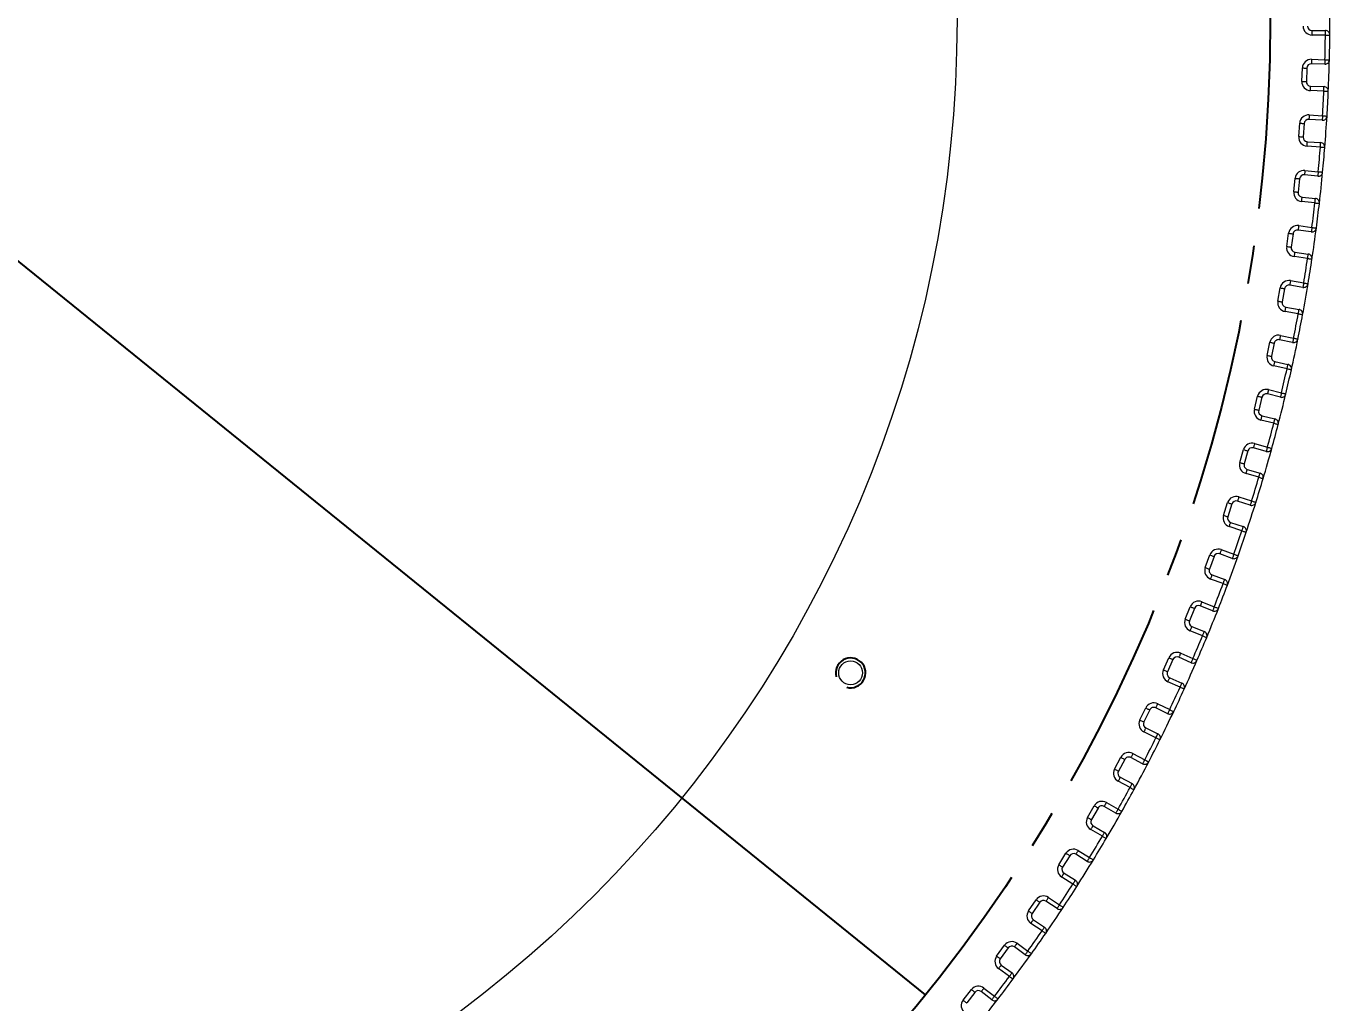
# Model space of a CAD drawing. Header units: millimetres. Extents: x 37 to 851, y 144 to 480.
# Drawn here: x 723.6 to 811, y 253.6 to 319.1 of the extents above; entities that cross this region are included whole.
import ezdxf

# ---------------------------------------------------------------- set-up
doc = ezdxf.new("R2010")
doc.units = ezdxf.units.MM
doc.linetypes.add('CENTERX2', pattern=[20.32, 12.7, -2.54, 2.54, -2.54])
doc.layers.add('FORMAT', color=7, linetype='Continuous')
doc.styles.add('SLDTEXTSTYLE0', font='TXT', dxfattribs={"width": 0.7, "bigfont": 'bigfont'})
doc.dimstyles.new('SLDDIMSTYLE4', dxfattribs={"dimtxt": 3.031684, "dimasz": 3.302, "dimexe": 0, "dimexo": 0.0625, "dimgap": 0.757921, "dimtad": 1, "dimdec": 1, "dimrnd": 1e-09, "dimzin": 12, "dimdsep": 46, "dimtxsty": 'SLDTEXTSTYLE0', "dimblk1": 'NONE', "dimblk2": 'OPEN30', "dimsah": 1, "dimcen": 0, "dimadec": 0, "dimazin": 3, "dimtfac": 1, "dimtdec": 1, "dimtmove": 0, "dimatfit": 3, "dimldrblk": 'NONE', "dimfxl": 1, "dimfrac": 2, "dimtolj": 1, "dimtzin": 12, "dimarcsym": 0})
doc.dimstyles.new('SLDDIMSTYLE5', dxfattribs={"dimtxt": 3.031684, "dimasz": 3.302, "dimexe": 0, "dimexo": 0.0625, "dimgap": 0.757921, "dimtad": 1, "dimdec": 4, "dimzin": 12, "dimdsep": 46, "dimtxsty": 'SLDTEXTSTYLE0', "dimblk1": 'OPEN30', "dimblk2": 'OPEN30', "dimsah": 1, "dimcen": 0.09, "dimadec": 1, "dimazin": 3, "dimtfac": 1, "dimtdec": 1, "dimtofl": 0, "dimtmove": 0, "dimatfit": 3, "dimldrblk": 'OPEN30', "dimfxl": 1, "dimfrac": 2, "dimtolj": 1, "dimtzin": 12, "dimarcsym": 0})

# ---------------------------------------------------------------- blocks, each defined once
blk = doc.blocks.new('_OPEN30')
at = {"color": 0, "linetype": 'ByBlock', "lineweight": -2}
for p, q in [((-1, 0.267949), (0, 0)), ((0, 0), (-1, -0.267949)), ((0, 0), (-1, 0))]:
    blk.add_line(p, q, dxfattribs=at)
blk = doc.blocks.new('*D12')
at = {"layer": 'FORMAT'}
for q in [(601.281, 401.808), (783.884, 254.165)]:
    blk.add_line((622.14, 384.943), q, dxfattribs=at)
at = {"layer": 'FORMAT', "xscale": 3.302, "yscale": 3.302, "rotation": 321.0429598271}
blk.add_blockref('_OPEN30', (622.14, 384.943, 0.1), dxfattribs=at)
at = {"layer": 'FORMAT', "char_height": 2.6458, "attachment_point": 1, "rotation": 321.04296, "style": 'SLDTEXTSTYLE0'}
for s, insert in [('%%c', (603.425, 404.46, 0.1)), ('208', (606.031, 402.353, 0.1))]:
    blk.add_mtext(s, dxfattribs=dict(at, insert=insert))
blk = doc.blocks.new('_NONE')
blk = doc.blocks.new('*D13')
at = {"layer": 'FORMAT'}
for p, q in [((703.012, 428.054), (703.012, 444.98)), ((776.551, 393.093), (791.702, 408.244))]:
    blk.add_line(p, q, dxfattribs=at)
blk.add_arc((703.012, 319.554), 124.426, 45, 90, dxfattribs=at)
at = {"layer": 'FORMAT', "xscale": 3.302, "yscale": 3.302}
for p, rotation in [((703.012, 443.98, 0.1), 179.2399266086), ((790.995, 407.537, 0.1), 315.7600733914)]:
    blk.add_blockref('_OPEN30', p, dxfattribs=dict(at, rotation=rotation))
at = {"layer": 'FORMAT', "insert": (747.694, 439.416, 0.1), "char_height": 2.6458, "attachment_point": 1, "rotation": 337.5, "style": 'SLDTEXTSTYLE0'}
blk.add_mtext('45°', dxfattribs=at)

msp = doc.modelspace()

# ---------------------------------------------------------------- linework, layer by layer
at = {"color": 7, "linetype": 'Continuous', "lineweight": 15}
for p, q in [((809.81224, 318.50387), (809.81224, 318.80387)), ((809.81224, 318.80387), (810.70712, 318.80387)), ((810.70712, 318.50387), (809.81224, 318.50387)), ((810.70712, 318.50387), (810.70712, 318.80387)), ((810.66769, 316.54492), (809.77335, 316.57615)), ((809.78383, 316.87596), (810.67816, 316.84473)), ((809.13184, 315.39782), (809.16325, 316.29727)), ((809.46307, 316.2868), (809.43166, 315.38735)), ((810.60488, 314.74601), (809.71054, 314.77724)), ((809.72101, 315.07706), (810.61534, 315.04583)), ((809.62533, 313.15132), (810.51802, 313.0889)), ((808.92215, 311.69683), (808.98493, 312.59464)), ((809.2842, 312.57371), (809.22142, 311.6759)), ((810.4971, 312.78963), (809.6044, 312.85205)), ((809.49976, 311.35571), (810.39247, 311.29328)), ((810.37154, 310.99401), (809.47884, 311.05644)), ((808.58343, 308.00541), (808.67751, 308.90048)), ((808.97586, 308.86912), (808.88179, 307.97405)), ((810.19556, 309.04258), (809.30558, 309.13612)), ((809.33694, 309.43448), (810.22692, 309.34094)), ((810.00741, 307.25244), (809.11743, 307.34598)), ((809.14879, 307.64434), (810.03877, 307.5508)), ((808.11608, 304.32807), (808.24134, 305.21931)), ((808.53842, 305.17756), (808.41316, 304.28631)), ((809.76342, 305.30834), (808.87725, 305.43288)), ((808.919, 305.72996), (809.80518, 305.60542)), ((809.51291, 303.52586), (808.62674, 303.6504)), ((808.66849, 303.94748), (809.55466, 303.82294)), ((809.20123, 301.59146), (808.31995, 301.74685)), ((808.37204, 302.04229), (809.25333, 301.8869)), ((807.52069, 300.66927), (807.67697, 301.5556)), ((807.97241, 301.5035), (807.81612, 300.61718)), ((808.88866, 299.8188), (808.00738, 299.9742)), ((808.05947, 300.26964), (808.94076, 300.11424)), ((807.69671, 298.37596), (808.57204, 298.1899)), ((806.79796, 297.03348), (806.98508, 297.91382)), ((807.27852, 297.85144), (807.0914, 296.97111)), ((808.50967, 297.89646), (807.63434, 298.08251)), ((807.32247, 296.61529), (808.19779, 296.42924)), ((808.13543, 296.13579), (807.26009, 296.32185)), ((806.89385, 294.73542), (807.76214, 294.51893)), ((805.94878, 293.42513), (806.16651, 294.2984)), ((806.4576, 294.22582), (806.23987, 293.35256)), ((807.68957, 294.22784), (806.82126, 294.44433)), ((806.45838, 292.98889), (807.32668, 292.7724)), ((807.2541, 292.48131), (806.38581, 292.6978)), ((805.96441, 291.12513), (806.82462, 290.87846)), ((804.9742, 289.84862), (805.22227, 290.71375)), ((805.51065, 290.63106), (805.26257, 289.76592)), ((806.74194, 290.59008), (805.88172, 290.83675)), ((805.46826, 289.39486), (806.32848, 289.14819)), ((806.24579, 288.85981), (805.38557, 289.10648)), ((803.87538, 286.30829), (804.1535, 287.16424)), ((804.43882, 287.07154), (804.1607, 286.21558)), ((805.66792, 286.98761), (804.81684, 287.26415)), ((804.90955, 287.54947), (805.76063, 287.27293)), ((805.11169, 285.27571), (804.26061, 285.55224)), ((804.35332, 285.83756), (805.2044, 285.56103)), ((802.65369, 282.80847), (802.9615, 283.65419)), ((803.24341, 283.55159), (802.9356, 282.70586)), ((804.46884, 283.42482), (803.62793, 283.73089)), ((803.73053, 284.0128), (804.57145, 283.70673)), ((803.8532, 281.73337), (803.01229, 282.03944)), ((803.1149, 282.32135), (803.95581, 282.01528)), ((801.3106, 279.35342), (801.64774, 280.18788)), ((801.9259, 280.0755), (801.58875, 279.24104)), ((803.14615, 279.90605), (802.31643, 280.24127)), ((802.42881, 280.51943), (803.25854, 280.1842)), ((802.47186, 278.23712), (801.64214, 278.57234)), ((801.75452, 278.8505), (802.58424, 278.51527)), ((799.84774, 275.94734), (800.2138, 276.76953)), ((800.48787, 276.64751), (800.1218, 275.82532)), ((801.70146, 276.43558), (800.88395, 276.79956)), ((801.00597, 277.07362), (801.82349, 276.70964)), ((800.27384, 275.42924), (801.09136, 275.06526)), ((800.96934, 274.79119), (800.15182, 275.15518)), ((799.46373, 273.67957), (800.26805, 273.28727)), ((798.2669, 272.5944), (798.66144, 273.40331)), ((798.93108, 273.2718), (798.53654, 272.46289)), ((800.13653, 273.01764), (799.33222, 273.40993)), ((798.67466, 272.06174), (799.47898, 271.66945)), ((799.34747, 271.39981), (798.54315, 271.7921)), ((797.80399, 270.3414), (798.59412, 269.92128)), ((796.57002, 269.29866), (796.99254, 270.09332)), ((797.25742, 269.95248), (796.8349, 269.15782)), ((798.45328, 269.6564), (797.66315, 270.07652)), ((797.60823, 268.06709), (796.8181, 268.48721)), ((796.95894, 268.7521), (797.74907, 268.33197)), ((794.75914, 266.06416), (795.20914, 266.84358)), ((795.46895, 266.69358), (795.01895, 265.91416)), ((796.65375, 266.35595), (795.87875, 266.80339)), ((796.02875, 267.0632), (796.80374, 266.61576)), ((795.75375, 264.7971), (794.97875, 265.24454)), ((795.12875, 265.50435), (795.90375, 265.05691)), ((792.83649, 262.89482), (793.31341, 263.65807)), ((793.56783, 263.49909), (793.0909, 262.73585)), ((794.74012, 263.12032), (793.98122, 263.59453)), ((794.1402, 263.84895), (794.8991, 263.37473)), ((793.18633, 262.32246), (793.94524, 261.84824)), ((793.78626, 261.59383), (793.02736, 262.06804)), ((790.80439, 259.79452), (791.30767, 260.54065)), ((792.14061, 260.70256), (792.8825, 260.20215)), ((791.55638, 260.37289), (791.05311, 259.62676)), ((792.71474, 259.95344), (791.97285, 260.45385)), ((791.70819, 258.46117), (790.9663, 258.96158)), ((791.13406, 259.21029), (791.87595, 258.70988)), ((788.66534, 256.76702), (789.19435, 257.49513)), ((789.43705, 257.3188), (788.90805, 256.59068)), ((790.58007, 256.85917), (789.8561, 257.38517)), ((790.03243, 257.62787), (790.7564, 257.10187)), ((788.97442, 256.17164), (789.69839, 255.64564)), ((789.52206, 255.40294), (788.79808, 255.92894)), ((786.42194, 253.81602), (786.97603, 254.52523)), ((788.33871, 253.84129), (787.63354, 254.39223)), ((787.81824, 254.62864), (788.52341, 254.07769)), ((787.21244, 254.34053), (786.65834, 253.63132))]:
    msp.add_line(p, q, dxfattribs=at)
at = {"color": 7, "linetype": 'Continuous', "lineweight": 15, "flags": 128}
for points in [[(810.70712, 318.50387), (810.76564, 318.5033), (810.82192, 318.50275), (810.87378, 318.50225), (810.91925, 318.5018), (810.95655, 318.50144), (810.98427, 318.50117), (811.00134, 318.501), (811.00711, 318.50095)], [(809.78383, 316.87596), (809.78178, 316.81747), (809.77982, 316.76123), (809.77801, 316.7094), (809.77642, 316.66396), (809.77512, 316.62668), (809.77415, 316.59897), (809.77356, 316.58191), (809.77335, 316.57615)], [(810.67816, 316.84473), (810.67612, 316.78624), (810.67416, 316.73), (810.67235, 316.67816), (810.67076, 316.63273), (810.66946, 316.59544), (810.66849, 316.56774), (810.66789, 316.55068), (810.66769, 316.54492)], [(810.67816, 316.84473), (810.73667, 316.84326), (810.79293, 316.84185), (810.84478, 316.84054), (810.89023, 316.8394), (810.92752, 316.83846), (810.95524, 316.83776), (810.9723, 316.83733), (810.97807, 316.83719)], [(809.16325, 316.29727), (809.22174, 316.29523), (809.27799, 316.29326), (809.32982, 316.29145), (809.37525, 316.28987), (809.41254, 316.28856), (809.44025, 316.2876), (809.45731, 316.287), (809.46307, 316.2868)], [(809.13184, 315.39782), (809.19033, 315.39578), (809.24658, 315.39381), (809.29841, 315.392), (809.34384, 315.39041), (809.38113, 315.38911), (809.40883, 315.38815), (809.4259, 315.38755), (809.43166, 315.38735)], [(809.71054, 314.77724), (809.71258, 314.83574), (809.71455, 314.89198), (809.71636, 314.94381), (809.71794, 314.98925), (809.71924, 315.02653), (809.72021, 315.05424), (809.7208, 315.0713), (809.72101, 315.07706)], [(810.60488, 314.74601), (810.60692, 314.8045), (810.60888, 314.86075), (810.61069, 314.91258), (810.61227, 314.95802), (810.61358, 314.9953), (810.61455, 315.02301), (810.61514, 315.04007), (810.61534, 315.04583)], [(810.60488, 314.74601), (810.66334, 314.7434), (810.71956, 314.74089), (810.77138, 314.73857), (810.81679, 314.73654), (810.85407, 314.73488), (810.88176, 314.73364), (810.89882, 314.73288), (810.90458, 314.73262)], [(809.62533, 313.15132), (809.62124, 313.09294), (809.61732, 313.0368), (809.6137, 312.98506), (809.61053, 312.93971), (809.60793, 312.90249), (809.60599, 312.87483), (809.6048, 312.8578), (809.6044, 312.85205)], [(810.51802, 313.0889), (810.51394, 313.03051), (810.51002, 312.97437), (810.5064, 312.92263), (810.50323, 312.87728), (810.50063, 312.84006), (810.49869, 312.81241), (810.49751, 312.79538), (810.4971, 312.78963)], [(810.51802, 313.0889), (810.57645, 313.08538), (810.63262, 313.08201), (810.6844, 313.07889), (810.72978, 313.07616), (810.76702, 313.07392), (810.79469, 313.07226), (810.81173, 313.07124), (810.81749, 313.07089)], [(808.98493, 312.59464), (809.04332, 312.59055), (809.09946, 312.58663), (809.1512, 312.58301), (809.19655, 312.57984), (809.23377, 312.57724), (809.26142, 312.5753), (809.27845, 312.57411), (809.2842, 312.57371)], [(808.92215, 311.69683), (808.98054, 311.69275), (809.03668, 311.68882), (809.08841, 311.6852), (809.13377, 311.68203), (809.17099, 311.67943), (809.19864, 311.67749), (809.21567, 311.6763), (809.22142, 311.6759)], [(809.47884, 311.05644), (809.48292, 311.11482), (809.48685, 311.17096), (809.49046, 311.2227), (809.49364, 311.26805), (809.49624, 311.30527), (809.49817, 311.33293), (809.49936, 311.34996), (809.49976, 311.35571)], [(810.37154, 310.99401), (810.37562, 311.0524), (810.37955, 311.10854), (810.38317, 311.16028), (810.38634, 311.20563), (810.38894, 311.24285), (810.39087, 311.2705), (810.39206, 311.28753), (810.39247, 311.29328)], [(810.37154, 310.99401), (810.42988, 310.98936), (810.48598, 310.98489), (810.53768, 310.98077), (810.583, 310.97715), (810.62019, 310.97419), (810.64783, 310.97198), (810.66485, 310.97063), (810.67059, 310.97017)], [(808.67751, 308.90048), (808.73571, 308.89436), (808.79168, 308.88848), (808.84326, 308.88306), (808.88847, 308.87831), (808.92558, 308.87441), (808.95315, 308.87151), (808.97013, 308.86973), (808.97586, 308.86912)], [(809.33694, 309.43448), (809.33082, 309.37627), (809.32493, 309.3203), (809.31951, 309.26872), (809.31476, 309.22351), (809.31086, 309.1864), (809.30796, 309.15883), (809.30618, 309.14185), (809.30558, 309.13612)], [(810.22692, 309.34094), (810.2208, 309.28273), (810.21491, 309.22676), (810.20949, 309.17518), (810.20474, 309.12997), (810.20084, 309.09286), (810.19794, 309.06529), (810.19616, 309.04831), (810.19556, 309.04258)], [(810.22692, 309.34094), (810.28518, 309.33539), (810.3412, 309.33005), (810.39283, 309.32513), (810.43809, 309.32082), (810.47523, 309.31728), (810.50283, 309.31465), (810.51982, 309.31304), (810.52556, 309.31249)], [(808.58343, 308.00541), (808.64163, 307.99929), (808.6976, 307.99341), (808.74919, 307.98799), (808.7944, 307.98324), (808.8315, 307.97934), (808.85907, 307.97644), (808.87605, 307.97466), (808.88179, 307.97405)], [(809.11743, 307.34598), (809.12354, 307.40419), (809.12942, 307.46016), (809.13485, 307.51174), (809.1396, 307.55695), (809.1435, 307.59406), (809.14639, 307.62163), (809.14818, 307.63861), (809.14879, 307.64434)], [(810.00741, 307.25244), (810.01352, 307.31065), (810.0194, 307.36662), (810.02483, 307.4182), (810.02958, 307.46341), (810.03348, 307.50052), (810.03637, 307.52809), (810.03816, 307.54507), (810.03877, 307.5508)], [(810.00741, 307.25244), (810.06555, 307.24576), (810.12146, 307.23933), (810.17298, 307.23341), (810.21815, 307.22821), (810.25521, 307.22395), (810.28276, 307.22078), (810.29972, 307.21883), (810.30544, 307.21818)], [(808.24134, 305.21931), (808.29929, 305.21116), (808.35502, 305.20333), (808.40639, 305.19611), (808.4514, 305.18978), (808.48835, 305.18459), (808.51581, 305.18073), (808.53271, 305.17836), (808.53842, 305.17756)], [(808.919, 305.72996), (808.91086, 305.67201), (808.90302, 305.61628), (808.89581, 305.56492), (808.88948, 305.5199), (808.88428, 305.48295), (808.88043, 305.4555), (808.87805, 305.43859), (808.87725, 305.43288)], [(809.80518, 305.60542), (809.79703, 305.54746), (809.78919, 305.49173), (809.78198, 305.44037), (809.77565, 305.39535), (809.77046, 305.35841), (809.7666, 305.33096), (809.76423, 305.31405), (809.76342, 305.30834)], [(809.80518, 305.60542), (809.86321, 305.59784), (809.91901, 305.59055), (809.97044, 305.58384), (810.01552, 305.57795), (810.05251, 305.57312), (810.08, 305.56953), (810.09693, 305.56731), (810.10265, 305.56657)], [(808.11608, 304.32807), (808.17404, 304.31992), (808.22977, 304.31209), (808.28113, 304.30487), (808.32615, 304.29854), (808.36309, 304.29335), (808.39055, 304.28949), (808.40745, 304.28712), (808.41316, 304.28631)], [(808.62674, 303.6504), (808.63488, 303.70836), (808.64271, 303.76409), (808.64993, 303.81545), (808.65626, 303.86047), (808.66145, 303.89742), (808.66531, 303.92487), (808.66769, 303.94177), (808.66849, 303.94748)], [(809.51291, 303.52586), (809.52105, 303.58382), (809.52889, 303.63955), (809.53611, 303.69091), (809.54244, 303.73593), (809.54762, 303.77287), (809.55148, 303.80033), (809.55386, 303.81723), (809.55466, 303.82294)], [(809.51291, 303.52586), (809.57079, 303.51715), (809.62644, 303.50877), (809.67773, 303.50105), (809.72268, 303.49429), (809.75958, 303.48874), (809.78699, 303.48461), (809.80387, 303.48207), (809.80957, 303.48121)], [(808.37204, 302.04229), (808.36188, 301.98465), (808.3521, 301.92923), (808.3431, 301.87815), (808.33521, 301.83338), (808.32872, 301.79664), (808.32391, 301.76934), (808.32095, 301.75253), (808.31995, 301.74685)], [(809.25333, 301.8869), (809.24316, 301.82926), (809.23339, 301.77384), (809.22438, 301.72276), (809.21649, 301.67799), (809.21001, 301.64125), (809.20519, 301.61395), (809.20223, 301.59713), (809.20123, 301.59146)], [(809.25333, 301.8869), (809.31106, 301.8773), (809.36657, 301.86807), (809.41774, 301.85956), (809.46258, 301.8521), (809.49939, 301.84598), (809.52673, 301.84143), (809.54358, 301.83863), (809.54926, 301.83769)], [(807.67697, 301.5556), (807.73461, 301.54543), (807.79002, 301.53566), (807.84111, 301.52666), (807.88588, 301.51876), (807.92261, 301.51228), (807.94992, 301.50747), (807.96673, 301.5045), (807.97241, 301.5035)], [(807.52069, 300.66927), (807.57832, 300.65911), (807.63374, 300.64934), (807.68482, 300.64033), (807.72959, 300.63243), (807.76633, 300.62596), (807.79364, 300.62114), (807.81045, 300.61818), (807.81612, 300.61718)], [(808.00738, 299.9742), (808.01754, 300.03183), (808.02732, 300.08726), (808.03632, 300.13834), (808.04422, 300.18311), (808.05069, 300.21985), (808.05551, 300.24715), (808.05847, 300.26396), (808.05947, 300.26964)], [(808.88866, 299.8188), (808.89883, 299.87644), (808.9086, 299.93186), (808.91761, 299.98294), (808.9255, 300.02771), (808.93198, 300.06445), (808.9368, 300.09176), (808.93976, 300.10857), (808.94076, 300.11424)], [(808.88866, 299.8188), (808.9462, 299.80808), (809.00153, 299.79777), (809.05251, 299.78826), (809.09721, 299.77993), (809.13389, 299.77309), (809.16113, 299.76802), (809.17792, 299.76489), (809.18359, 299.76383)], [(807.69671, 298.37596), (807.68455, 298.31871), (807.67284, 298.26366), (807.66206, 298.21293), (807.65261, 298.16846), (807.64485, 298.13197), (807.63908, 298.10485), (807.63554, 298.08815), (807.63434, 298.08251)], [(808.57204, 298.1899), (808.55987, 298.13265), (808.54817, 298.0776), (808.53738, 298.02687), (808.52794, 297.9824), (808.52017, 297.94591), (808.51441, 297.91879), (808.51086, 297.90209), (808.50967, 297.89646)], [(808.57204, 298.1899), (808.6294, 298.17829), (808.68456, 298.16713), (808.7354, 298.15684), (808.77995, 298.14782), (808.81652, 298.14042), (808.84369, 298.13492), (808.86043, 298.13153), (808.86607, 298.13039)], [(806.98508, 297.91382), (807.04232, 297.90165), (807.09737, 297.88995), (807.1481, 297.87916), (807.19257, 297.86971), (807.22907, 297.86195), (807.25618, 297.85619), (807.27288, 297.85264), (807.27852, 297.85144)], [(806.79796, 297.03348), (806.85521, 297.02131), (806.91025, 297.00961), (806.96098, 296.99883), (807.00546, 296.98938), (807.04195, 296.98162), (807.06906, 296.97586), (807.08577, 296.97231), (807.0914, 296.97111)], [(807.26009, 296.32185), (807.27227, 296.37909), (807.28397, 296.43414), (807.29475, 296.48488), (807.3042, 296.52934), (807.31196, 296.56584), (807.31772, 296.59295), (807.32127, 296.60965), (807.32247, 296.61529)], [(808.13543, 296.13579), (808.14759, 296.19304), (808.15929, 296.24809), (808.17008, 296.29882), (808.17953, 296.34329), (808.18728, 296.37978), (808.19305, 296.4069), (808.1966, 296.4236), (808.19779, 296.42924)], [(808.13543, 296.13579), (808.19255, 296.12306), (808.24748, 296.11083), (808.29811, 296.09955), (808.34248, 296.08967), (808.3789, 296.08155), (808.40596, 296.07552), (808.42262, 296.07181), (808.42825, 296.07056)], [(806.89385, 294.73542), (806.87968, 294.67863), (806.86607, 294.62403), (806.85352, 294.5737), (806.84253, 294.52959), (806.8335, 294.49339), (806.82679, 294.46649), (806.82266, 294.44993), (806.82126, 294.44433)], [(806.16651, 294.2984), (806.2233, 294.28424), (806.27791, 294.27063), (806.32824, 294.25808), (806.37234, 294.24708), (806.40855, 294.23805), (806.43544, 294.23135), (806.452, 294.22722), (806.4576, 294.22582)], [(807.76214, 294.51893), (807.74798, 294.46214), (807.73437, 294.40754), (807.72182, 294.35721), (807.71082, 294.3131), (807.70179, 294.2769), (807.69509, 294.25), (807.69096, 294.23344), (807.68957, 294.22784)], [(807.76214, 294.51893), (807.81907, 294.50533), (807.87381, 294.49224), (807.92425, 294.48019), (807.96847, 294.46962), (808.00475, 294.46095), (808.03171, 294.4545), (808.04832, 294.45054), (808.05392, 294.4492)], [(805.94878, 293.42513), (806.00557, 293.41097), (806.06018, 293.39736), (806.1105, 293.38481), (806.15461, 293.37381), (806.19082, 293.36479), (806.21771, 293.35808), (806.23428, 293.35395), (806.23987, 293.35256)], [(806.38581, 292.6978), (806.39996, 292.75459), (806.41358, 292.8092), (806.42613, 292.85952), (806.43713, 292.90363), (806.44616, 292.93983), (806.45286, 292.96673), (806.45699, 292.9833), (806.45838, 292.98889)], [(807.2541, 292.48131), (807.26827, 292.5381), (807.28188, 292.5927), (807.29443, 292.64303), (807.30542, 292.68714), (807.31445, 292.72334), (807.32116, 292.75024), (807.32529, 292.76681), (807.32668, 292.7724)], [(807.2541, 292.48131), (807.31075, 292.4666), (807.36522, 292.45245), (807.41542, 292.43941), (807.45943, 292.42799), (807.49554, 292.41861), (807.52237, 292.41164), (807.53889, 292.40735), (807.54448, 292.4059)], [(805.96441, 291.12513), (805.94828, 291.06887), (805.93277, 291.01477), (805.91847, 290.96491), (805.90594, 290.92121), (805.89565, 290.88535), (805.88801, 290.8587), (805.88331, 290.84229), (805.88172, 290.83675)], [(805.22227, 290.71375), (805.27853, 290.69762), (805.33263, 290.68211), (805.38248, 290.66781), (805.42619, 290.65528), (805.46205, 290.645), (805.4887, 290.63736), (805.50511, 290.63265), (805.51065, 290.63106)], [(806.82462, 290.87846), (806.80849, 290.8222), (806.79298, 290.76811), (806.77868, 290.71825), (806.76615, 290.67455), (806.75587, 290.63868), (806.74822, 290.61204), (806.74352, 290.59563), (806.74194, 290.59008)], [(806.82462, 290.87846), (806.88104, 290.86288), (806.93529, 290.8479), (806.98528, 290.83409), (807.0291, 290.82198), (807.06506, 290.81205), (807.09179, 290.80467), (807.10824, 290.80012), (807.11379, 290.79859)], [(804.9742, 289.84862), (805.03046, 289.83248), (805.08455, 289.81697), (805.13441, 289.80267), (805.17811, 289.79014), (805.21397, 289.77986), (805.24062, 289.77222), (805.25704, 289.76751), (805.26257, 289.76592)], [(805.38557, 289.10648), (805.4017, 289.16274), (805.41722, 289.21683), (805.43151, 289.26669), (805.44405, 289.31039), (805.45433, 289.34625), (805.46197, 289.3729), (805.46667, 289.38931), (805.46826, 289.39486)], [(806.24579, 288.85981), (806.26192, 288.91607), (806.27743, 288.97017), (806.29173, 289.02003), (806.30426, 289.06373), (806.31454, 289.09959), (806.32219, 289.12624), (806.32689, 289.14265), (806.32848, 289.14819)], [(806.24579, 288.85981), (806.30188, 288.84313), (806.35583, 288.82709), (806.40554, 288.81231), (806.44912, 288.79936), (806.48488, 288.78872), (806.51145, 288.78082), (806.52782, 288.77596), (806.53334, 288.77432)], [(804.1535, 287.16424), (804.20916, 287.14615), (804.26269, 287.12876), (804.31201, 287.11274), (804.35525, 287.09869), (804.39073, 287.08716), (804.4171, 287.07859), (804.43334, 287.07332), (804.43882, 287.07154)], [(804.90955, 287.54947), (804.89146, 287.4938), (804.87407, 287.44028), (804.85804, 287.39095), (804.84399, 287.34772), (804.83246, 287.31223), (804.8239, 287.28587), (804.81862, 287.26963), (804.81684, 287.26415)], [(805.76063, 287.27293), (805.74255, 287.21727), (805.72515, 287.16375), (805.70912, 287.11442), (805.69508, 287.07118), (805.68354, 287.0357), (805.67498, 287.00933), (805.6697, 286.9931), (805.66792, 286.98761)], [(805.76063, 287.27293), (805.81646, 287.25539), (805.87015, 287.23852), (805.91964, 287.22297), (805.96301, 287.20935), (805.9986, 287.19817), (806.02505, 287.18986), (806.04134, 287.18474), (806.04683, 287.18301)], [(803.87538, 286.30829), (803.93105, 286.29021), (803.98457, 286.27281), (804.0339, 286.25679), (804.07713, 286.24274), (804.11262, 286.23121), (804.13899, 286.22264), (804.15522, 286.21737), (804.1607, 286.21558)], [(804.26061, 285.55224), (804.27869, 285.60791), (804.29609, 285.66143), (804.31212, 285.71076), (804.32616, 285.75399), (804.33769, 285.78948), (804.34625, 285.81585), (804.35154, 285.83208), (804.35332, 285.83756)], [(805.11169, 285.27571), (805.12978, 285.33138), (805.14717, 285.3849), (805.1632, 285.43423), (805.17725, 285.47746), (805.18877, 285.51295), (805.19734, 285.53931), (805.20262, 285.55555), (805.2044, 285.56103)], [(805.11169, 285.27571), (805.16717, 285.25709), (805.22053, 285.23917), (805.26969, 285.22266), (805.3128, 285.2082), (805.34816, 285.19632), (805.37444, 285.1875), (805.39062, 285.18207), (805.39609, 285.18023)], [(802.9615, 283.65419), (803.0165, 283.63417), (803.06939, 283.61493), (803.11812, 283.59719), (803.16084, 283.58164), (803.19591, 283.56888), (803.22195, 283.5594), (803.238, 283.55356), (803.24341, 283.55159)], [(803.73053, 284.0128), (803.71052, 283.9578), (803.69127, 283.90491), (803.67353, 283.85618), (803.65798, 283.81346), (803.64522, 283.7784), (803.63574, 283.75235), (803.6299, 283.73631), (803.62793, 283.73089)], [(804.57145, 283.70673), (804.55143, 283.65173), (804.53218, 283.59885), (804.51444, 283.55011), (804.49889, 283.50739), (804.48613, 283.47233), (804.47665, 283.44628), (804.47081, 283.43024), (804.46884, 283.42482)], [(804.57145, 283.70673), (804.62663, 283.68725), (804.6797, 283.66852), (804.72862, 283.65125), (804.77148, 283.63612), (804.80666, 283.6237), (804.83281, 283.61448), (804.84891, 283.60879), (804.85434, 283.60688)], [(802.65369, 282.80847), (802.70868, 282.78845), (802.76157, 282.7692), (802.81031, 282.75146), (802.85302, 282.73592), (802.88809, 282.72315), (802.91414, 282.71367), (802.93018, 282.70784), (802.9356, 282.70586)], [(803.01229, 282.03944), (803.03231, 282.09444), (803.05156, 282.14732), (803.0693, 282.19606), (803.08485, 282.23878), (803.0976, 282.27384), (803.10709, 282.29989), (803.11293, 282.31593), (803.1149, 282.32135)], [(803.8532, 281.73337), (803.87322, 281.78837), (803.89247, 281.84126), (803.91021, 281.88999), (803.92576, 281.93272), (803.93852, 281.96777), (803.948, 281.99382), (803.95384, 282.00987), (803.95581, 282.01528)], [(803.8532, 281.73337), (803.908, 281.71282), (803.9607, 281.69306), (804.00926, 281.67485), (804.05183, 281.65888), (804.08676, 281.64578), (804.11272, 281.63604), (804.1287, 281.63005), (804.1341, 281.62802)], [(801.64774, 280.18788), (801.70201, 280.16596), (801.75418, 280.14488), (801.80228, 280.12545), (801.84442, 280.10842), (801.87902, 280.09444), (801.90472, 280.08405), (801.92055, 280.07766), (801.9259, 280.0755)], [(802.42881, 280.51943), (802.40689, 280.46516), (802.38581, 280.41298), (802.36637, 280.36489), (802.34935, 280.32275), (802.33537, 280.28815), (802.32499, 280.26245), (802.31859, 280.24662), (802.31643, 280.24127)], [(803.25854, 280.1842), (803.23661, 280.12994), (803.21552, 280.07776), (803.1961, 280.02967), (803.17907, 279.98751), (803.16509, 279.95292), (803.15471, 279.92722), (803.14831, 279.91139), (803.14615, 279.90605)], [(803.25854, 280.1842), (803.31301, 280.16281), (803.36539, 280.14223), (803.41367, 280.12327), (803.45598, 280.10666), (803.49071, 280.09302), (803.51651, 280.08288), (803.5324, 280.07664), (803.53777, 280.07454)], [(801.3106, 279.35342), (801.36486, 279.33149), (801.41704, 279.31041), (801.46513, 279.29098), (801.50728, 279.27395), (801.54187, 279.25998), (801.56757, 279.24959), (801.58341, 279.24319), (801.58875, 279.24104)], [(801.64214, 278.57234), (801.66407, 278.62661), (801.68515, 278.67879), (801.70458, 278.72688), (801.72161, 278.76903), (801.73559, 278.80362), (801.74596, 278.82932), (801.75236, 278.84515), (801.75452, 278.8505)], [(802.47186, 278.23712), (802.49379, 278.29138), (802.51486, 278.34356), (802.5343, 278.39165), (802.55133, 278.4338), (802.5653, 278.46839), (802.57568, 278.4941), (802.58208, 278.50993), (802.58424, 278.51527)], [(802.47186, 278.23712), (802.52591, 278.21466), (802.57788, 278.19307), (802.62578, 278.17317), (802.66776, 278.15574), (802.70222, 278.14142), (802.72782, 278.13079), (802.74358, 278.12424), (802.74891, 278.12203)], [(800.2138, 276.76953), (800.26727, 276.74573), (800.31868, 276.72284), (800.36606, 276.70174), (800.40759, 276.68325), (800.44167, 276.66808), (800.46701, 276.6568), (800.4826, 276.64986), (800.48787, 276.64751)], [(801.00597, 277.07362), (800.98217, 277.02015), (800.95927, 276.96874), (800.93818, 276.92136), (800.91969, 276.87983), (800.90451, 276.84575), (800.89324, 276.82042), (800.88629, 276.80482), (800.88395, 276.79956)], [(801.82349, 276.70964), (801.79968, 276.65617), (801.77679, 276.60476), (801.75569, 276.55738), (801.7372, 276.51584), (801.72203, 276.48176), (801.71075, 276.45644), (801.70381, 276.44084), (801.70146, 276.43558)], [(801.82349, 276.70964), (801.87718, 276.68636), (801.92882, 276.66397), (801.9764, 276.64334), (802.01811, 276.62525), (802.05234, 276.61041), (802.07778, 276.59938), (802.09344, 276.59259), (802.09873, 276.59029)], [(799.84774, 275.94734), (799.90121, 275.92354), (799.95262, 275.90065), (800, 275.87955), (800.04153, 275.86106), (800.07561, 275.84589), (800.10094, 275.83461), (800.11654, 275.82767), (800.1218, 275.82532)], [(800.15182, 275.15518), (800.17563, 275.20864), (800.19852, 275.26005), (800.21962, 275.30744), (800.2381, 275.34896), (800.25328, 275.38305), (800.26456, 275.40838), (800.2715, 275.42397), (800.27384, 275.42924)], [(800.96934, 274.79119), (800.99314, 274.84466), (801.01603, 274.89607), (801.03713, 274.94346), (801.05562, 274.98499), (801.07079, 275.01907), (801.08207, 275.0444), (801.08902, 275.05999), (801.09136, 275.06526)], [(800.96934, 274.79119), (801.02257, 274.76687), (801.07376, 274.74348), (801.12093, 274.72192), (801.16228, 274.70303), (801.19622, 274.68752), (801.22143, 274.676), (801.23696, 274.6689), (801.2422, 274.66651)], [(799.46373, 273.67957), (799.43808, 273.62696), (799.41341, 273.57638), (799.39067, 273.52976), (799.37074, 273.4889), (799.35439, 273.45537), (799.34224, 273.43045), (799.33475, 273.41511), (799.33222, 273.40993)], [(798.66144, 273.40331), (798.71404, 273.37766), (798.76462, 273.35298), (798.81124, 273.33025), (798.8521, 273.31032), (798.88563, 273.29396), (798.91055, 273.28181), (798.92589, 273.27433), (798.93108, 273.2718)], [(800.26805, 273.28727), (800.24239, 273.23467), (800.21772, 273.18409), (800.19498, 273.13747), (800.17505, 273.09661), (800.1587, 273.06308), (800.14655, 273.03816), (800.13907, 273.02282), (800.13653, 273.01764)], [(800.26805, 273.28727), (800.3209, 273.26213), (800.37172, 273.23796), (800.41855, 273.21568), (800.45961, 273.19615), (800.4933, 273.18012), (800.51833, 273.16821), (800.53375, 273.16087), (800.53896, 273.1584)], [(798.2669, 272.5944), (798.31951, 272.56874), (798.37009, 272.54407), (798.4167, 272.52134), (798.45756, 272.50141), (798.4911, 272.48505), (798.51602, 272.4729), (798.53136, 272.46541), (798.53654, 272.46289)], [(798.54315, 271.7921), (798.56881, 271.8447), (798.59348, 271.89529), (798.61622, 271.9419), (798.63615, 271.98276), (798.65251, 272.01629), (798.66466, 272.04121), (798.67214, 272.05656), (798.67466, 272.06174)], [(799.34747, 271.39981), (799.37313, 271.45241), (799.39779, 271.50299), (799.42053, 271.54961), (799.44046, 271.59047), (799.45682, 271.624), (799.46897, 271.64892), (799.47646, 271.66427), (799.47898, 271.66945)], [(799.34747, 271.39981), (799.39982, 271.37364), (799.45016, 271.34848), (799.49655, 271.32529), (799.53722, 271.30496), (799.57059, 271.28828), (799.59538, 271.27589), (799.61066, 271.26825), (799.61581, 271.26567)], [(797.80399, 270.3414), (797.77651, 270.28973), (797.75009, 270.24003), (797.72574, 270.19424), (797.7044, 270.1541), (797.68688, 270.12116), (797.67387, 270.09668), (797.66585, 270.08161), (797.66315, 270.07652)], [(796.57002, 269.29866), (796.62169, 269.27119), (796.67138, 269.24477), (796.71717, 269.22042), (796.75732, 269.19907), (796.79026, 269.18156), (796.81474, 269.16854), (796.82981, 269.16053), (796.8349, 269.15782)], [(796.99254, 270.09332), (797.04422, 270.06584), (797.0939, 270.03942), (797.1397, 270.01507), (797.17984, 269.99373), (797.21278, 269.97621), (797.23726, 269.9632), (797.25233, 269.95518), (797.25742, 269.95248)], [(798.59412, 269.92128), (798.56665, 269.8696), (798.54023, 269.81992), (798.51588, 269.77412), (798.49453, 269.73398), (798.47701, 269.70104), (798.464, 269.67656), (798.45599, 269.66149), (798.45328, 269.6564)], [(798.59412, 269.92128), (798.64606, 269.89431), (798.69601, 269.86837), (798.74204, 269.84447), (798.78238, 269.82352), (798.81549, 269.80633), (798.8401, 269.79355), (798.85525, 269.78569), (798.86037, 269.78303)], [(796.8181, 268.48721), (796.84558, 268.53889), (796.872, 268.58858), (796.89634, 268.63437), (796.91769, 268.67451), (796.93521, 268.70745), (796.94822, 268.73193), (796.95623, 268.74701), (796.95894, 268.7521)], [(797.60823, 268.06709), (797.63571, 268.11877), (797.66213, 268.16846), (797.68648, 268.21425), (797.70782, 268.25439), (797.72534, 268.28733), (797.73836, 268.31181), (797.74637, 268.32689), (797.74907, 268.33197)], [(797.60823, 268.06709), (797.65964, 268.03911), (797.70907, 268.01221), (797.75462, 267.98741), (797.79456, 267.96568), (797.82732, 267.94784), (797.85167, 267.93459), (797.86667, 267.92643), (797.87173, 267.92368)], [(795.20914, 266.84358), (795.25982, 266.81432), (795.30857, 266.78618), (795.35348, 266.76024), (795.39285, 266.73752), (795.42516, 266.71886), (795.44917, 266.705), (795.46396, 266.69646), (795.46895, 266.69358)], [(796.02875, 267.0632), (795.99949, 267.01251), (795.97135, 266.96377), (795.94542, 266.91886), (795.92269, 266.87948), (795.90403, 266.84717), (795.89017, 266.82316), (795.88163, 266.80838), (795.87875, 266.80339)], [(794.75914, 266.06416), (794.80982, 266.0349), (794.85857, 266.00676), (794.90348, 265.98082), (794.94285, 265.95809), (794.97516, 265.93944), (794.99917, 265.92558), (795.01395, 265.91704), (795.01895, 265.91416)], [(796.80374, 266.61576), (796.77448, 266.56507), (796.74634, 266.51633), (796.72041, 266.47142), (796.69768, 266.43204), (796.67903, 266.39973), (796.66516, 266.37572), (796.65663, 266.36094), (796.65375, 266.35595)], [(796.80374, 266.61576), (796.85471, 266.58699), (796.90372, 266.55932), (796.94889, 266.53383), (796.98848, 266.51148), (797.02097, 266.49315), (797.04512, 266.47952), (797.05998, 266.47113), (797.065, 266.4683)], [(794.97875, 265.24454), (795.00802, 265.29523), (795.03616, 265.34397), (795.06209, 265.38888), (795.08482, 265.42826), (795.10347, 265.46057), (795.11734, 265.48457), (795.12587, 265.49936), (795.12875, 265.50435)], [(795.75375, 264.7971), (795.78301, 264.84779), (795.81114, 264.89653), (795.83708, 264.94145), (795.85981, 264.98082), (795.87847, 265.01312), (795.89233, 265.03713), (795.90086, 265.05192), (795.90375, 265.05691)], [(795.75375, 264.7971), (795.80414, 264.76735), (795.85261, 264.73873), (795.89727, 264.71236), (795.93641, 264.68925), (795.96854, 264.67028), (795.99241, 264.65619), (796.00711, 264.64751), (796.01208, 264.64458)], [(793.31341, 263.65807), (793.36305, 263.62705), (793.41078, 263.59723), (793.45476, 263.56974), (793.49331, 263.54565), (793.52495, 263.52588), (793.54846, 263.51119), (793.56294, 263.50215), (793.56783, 263.49909)], [(794.1402, 263.84895), (794.10918, 263.79931), (794.07935, 263.75158), (794.05187, 263.7076), (794.02778, 263.66904), (794.00801, 263.6374), (793.99332, 263.61389), (793.98427, 263.59942), (793.98122, 263.59453)], [(794.8991, 263.37473), (794.86808, 263.32509), (794.83826, 263.27737), (794.81077, 263.23338), (794.78668, 263.19483), (794.76691, 263.16319), (794.75222, 263.13968), (794.74317, 263.1252), (794.74012, 263.12032)], [(794.8991, 263.37473), (794.94903, 263.3442), (794.99704, 263.31484), (795.0413, 263.28779), (795.08008, 263.26407), (795.11192, 263.24461), (795.13556, 263.23015), (795.15013, 263.22125), (795.15505, 263.21824)], [(792.83649, 262.89482), (792.88612, 262.86381), (792.93384, 262.83399), (792.97783, 262.8065), (793.01638, 262.78241), (793.04802, 262.76264), (793.07154, 262.74795), (793.08601, 262.7389), (793.0909, 262.73585)], [(793.02736, 262.06804), (793.05838, 262.11768), (793.0882, 262.1654), (793.11568, 262.20939), (793.13978, 262.24794), (793.15954, 262.27958), (793.17424, 262.30309), (793.18328, 262.31757), (793.18633, 262.32246)], [(793.78626, 261.59383), (793.81728, 261.64346), (793.8471, 261.69119), (793.87459, 261.73517), (793.89868, 261.77373), (793.91845, 261.80537), (793.93314, 261.82888), (793.94219, 261.84335), (793.94524, 261.84824)], [(793.78626, 261.59383), (793.83559, 261.56233), (793.88302, 261.53205), (793.92674, 261.50413), (793.96506, 261.47966), (793.9965, 261.45959), (794.01987, 261.44467), (794.03426, 261.43548), (794.03912, 261.43238)], [(791.30767, 260.54065), (791.35619, 260.50792), (791.40284, 260.47645), (791.44584, 260.44745), (791.48353, 260.42203), (791.51446, 260.40117), (791.53745, 260.38566), (791.5516, 260.37612), (791.55638, 260.37289)], [(792.14061, 260.70256), (792.10788, 260.65404), (792.07641, 260.60738), (792.0474, 260.56438), (792.02198, 260.52669), (792.00112, 260.49576), (791.98562, 260.47278), (791.97607, 260.45863), (791.97285, 260.45385)], [(790.80439, 259.79452), (790.85292, 259.76179), (790.89957, 259.73032), (790.94257, 259.70132), (790.98026, 259.67589), (791.01119, 259.65503), (791.03418, 259.63953), (791.04832, 259.62998), (791.05311, 259.62676)], [(792.8825, 260.20215), (792.84977, 260.15362), (792.8183, 260.10697), (792.78929, 260.06397), (792.76387, 260.02628), (792.74301, 259.99535), (792.72751, 259.97237), (792.71796, 259.95821), (792.71474, 259.95344)], [(792.8825, 260.20215), (792.93133, 260.16989), (792.97829, 260.13888), (793.02157, 260.1103), (793.05951, 260.08524), (793.09064, 260.06468), (793.11377, 260.04941), (793.12802, 260.04), (793.13283, 260.03682)], [(790.9663, 258.96158), (790.99903, 259.0101), (791.0305, 259.05676), (791.0595, 259.09976), (791.08492, 259.13744), (791.10579, 259.16838), (791.12129, 259.19136), (791.13084, 259.20551), (791.13406, 259.21029)], [(791.70819, 258.46117), (791.74092, 258.50969), (791.77239, 258.55634), (791.80139, 258.59934), (791.82681, 258.63703), (791.84767, 258.66796), (791.86318, 258.69095), (791.87272, 258.7051), (791.87595, 258.70988)], [(791.70819, 258.46117), (791.75639, 258.42797), (791.80274, 258.39604), (791.84545, 258.36662), (791.88289, 258.34084), (791.91362, 258.31967), (791.93645, 258.30395), (791.95051, 258.29426), (791.95525, 258.29099)], [(789.19435, 257.49513), (789.2417, 257.46073), (789.28723, 257.42765), (789.32919, 257.39717), (789.36597, 257.37045), (789.39615, 257.34851), (789.41858, 257.33222), (789.43239, 257.32219), (789.43705, 257.3188)], [(790.03243, 257.62787), (789.99803, 257.58052), (789.96495, 257.535), (789.93446, 257.49303), (789.90774, 257.45625), (789.88581, 257.42607), (789.86952, 257.40364), (789.85949, 257.38983), (789.8561, 257.38517)], [(790.7564, 257.10187), (790.722, 257.05453), (790.68892, 257.009), (790.65843, 256.96703), (790.63172, 256.93026), (790.60979, 256.90008), (790.5935, 256.87764), (790.58346, 256.86384), (790.58007, 256.85917)], [(790.7564, 257.10187), (790.80409, 257.06794), (790.84994, 257.0353), (790.8922, 257.00523), (790.92923, 256.97887), (790.95962, 256.95723), (790.98221, 256.94116), (790.99612, 256.93126), (791.00082, 256.92791)], [(788.66534, 256.76702), (788.71269, 256.73262), (788.75822, 256.69954), (788.80019, 256.66906), (788.83696, 256.64233), (788.86714, 256.6204), (788.88957, 256.60411), (788.90338, 256.59407), (788.90805, 256.59068)], [(788.79808, 255.92894), (788.83248, 255.97629), (788.86556, 256.02182), (788.89604, 256.06378), (788.92277, 256.10055), (788.9447, 256.13074), (788.96099, 256.15317), (788.97103, 256.16698), (788.97442, 256.17164)], [(789.52206, 255.40294), (789.55646, 255.45029), (789.58954, 255.49582), (789.62003, 255.53778), (789.64674, 255.57456), (789.66867, 255.60474), (789.68497, 255.62717), (789.695, 255.64098), (789.69839, 255.64564)], [(789.52206, 255.40294), (789.56907, 255.36808), (789.61427, 255.33456), (789.65594, 255.30366), (789.69245, 255.27659), (789.72242, 255.25436), (789.74469, 255.23785), (789.7584, 255.22768), (789.76303, 255.22425)], [(786.97603, 254.52523), (787.02215, 254.48919), (787.0665, 254.45455), (787.10737, 254.42262), (787.14319, 254.39462), (787.17259, 254.37165), (787.19444, 254.35458), (787.20789, 254.34408), (787.21244, 254.34053)], [(787.81824, 254.62864), (787.7822, 254.58251), (787.74755, 254.53817), (787.71562, 254.4973), (787.68764, 254.46147), (787.66466, 254.43207), (787.6476, 254.41023), (787.63708, 254.39678), (787.63354, 254.39223)], [(786.42194, 253.81602), (786.46806, 253.77998), (786.5124, 253.74534), (786.55328, 253.7134), (786.5891, 253.68542), (786.6185, 253.66245), (786.64034, 253.64538), (786.6538, 253.63487), (786.65834, 253.63132)], [(788.52341, 254.07769), (788.48738, 254.03157), (788.45273, 253.98723), (788.42079, 253.94635), (788.39281, 253.91053), (788.36984, 253.88113), (788.35277, 253.85929), (788.34226, 253.84583), (788.33871, 253.84129)], [(788.52341, 254.07769), (788.56988, 254.04211), (788.61456, 254.00789), (788.65574, 253.97636), (788.69184, 253.94873), (788.72146, 253.92604), (788.74347, 253.90919), (788.75702, 253.89881), (788.76161, 253.89531)]]:
    msp.add_lwpolyline(points, dxfattribs=at)
at = {"color": 7, "linetype": 'Continuous', "lineweight": 15}
for centre, radius in [((703.01224, 319.55387), 83), ((778.87607, 275.75387), 0.8)]:
    msp.add_circle(centre, radius, dxfattribs=at)
for centre, radius, start, end in [((703.01224, 319.55387), 108, 359.4413972, 0.5586028), ((809.81224, 319.10387), 0.6, 180, 270), ((809.81224, 319.10387), 0.3, 180, 270), ((703.01224, 319.55387), 107.7, 358.5586028, 359.4413972), ((810.70712, 318.50387), 0.3, 359.4413972, 90), ((703.01224, 319.55387), 108, 358.5586028, 359.4413972), ((809.76289, 316.27633), 0.6, 88, 178), ((809.76289, 316.27633), 0.3, 88, 178), ((810.67816, 316.84473), 0.3, 268, 358.5586028), ((703.01224, 319.55387), 108, 357.4413972, 358.5586028), ((809.73148, 315.37688), 0.6, 178, 268), ((809.73148, 315.37688), 0.3, 178, 268), ((703.01224, 319.55387), 107.7, 356.5586028, 357.4413972), ((810.60487, 314.74601), 0.3, 357.4413972, 88), ((703.01224, 319.55387), 108, 356.5586028, 357.4413972), ((809.58347, 312.55278), 0.6, 86, 176), ((810.51803, 313.0889), 0.3, 266, 356.5586028), ((703.01224, 319.55387), 108, 355.4413972, 356.5586028), ((809.58347, 312.55278), 0.3, 86, 176), ((809.52069, 311.65498), 0.6, 176, 266), ((809.52069, 311.65498), 0.3, 176, 266), ((810.37154, 310.99401), 0.3, 355.4413972, 86), ((703.01224, 319.55387), 107.7, 354.5586028, 355.4413972), ((703.01224, 319.55387), 108, 354.5586028, 355.4413972), ((809.27422, 308.83777), 0.6, 84, 174), ((809.27422, 308.83777), 0.3, 84, 174), ((810.22691, 309.34094), 0.3, 264, 354.5586028), ((703.01224, 319.55387), 108, 353.4413972, 354.5586028), ((809.18014, 307.9427), 0.6, 174, 264), ((809.18014, 307.9427), 0.3, 174, 264), ((703.01224, 319.55387), 107.7, 352.5586028, 353.4413972), ((810.0074, 307.25244), 0.3, 353.4413972, 84), ((703.01224, 319.55387), 108, 352.5586028, 353.4413972), ((808.8355, 305.1358), 0.6, 82, 172), ((808.8355, 305.1358), 0.3, 82, 172), ((809.80518, 305.60542), 0.3, 262, 352.5586028), ((703.01224, 319.55387), 108, 351.4413972, 352.5586028), ((808.71024, 304.24456), 0.6, 172, 262), ((808.71024, 304.24456), 0.3, 172, 262), ((703.01224, 319.55387), 107.7, 350.5586028, 351.4413972), ((703.01224, 319.55387), 108, 350.5586028, 351.4413972), ((809.51291, 303.52586), 0.3, 351.4413972, 82), ((808.26785, 301.45141), 0.6, 80, 170), ((808.26785, 301.45141), 0.3, 80, 170), ((703.01224, 319.55387), 108, 349.4413972, 350.5586028), ((809.25333, 301.8869), 0.3, 260, 350.5586028), ((808.11157, 300.56508), 0.6, 170, 260), ((808.11157, 300.56508), 0.3, 170, 260), ((808.88866, 299.8188), 0.3, 349.4413972, 80), ((703.01224, 319.55387), 107.7, 348.5586028, 349.4413972), ((703.01224, 319.55387), 108, 348.5586028, 349.4413972), ((807.57197, 297.78907), 0.6, 78, 168), ((703.01224, 319.55387), 108, 347.4413972, 348.5586028), ((808.57204, 298.1899), 0.3, 258, 348.5586028), ((807.57197, 297.78907), 0.3, 78, 168), ((807.38484, 296.90874), 0.6, 168, 258), ((807.38484, 296.90874), 0.3, 168, 258), ((808.13542, 296.13579), 0.3, 347.4413972, 78), ((703.01224, 319.55387), 107.7, 346.5586028, 347.4413972), ((703.01224, 319.55387), 108, 346.5586028, 347.4413972), ((806.74869, 294.15325), 0.6, 76, 166), ((806.74869, 294.15325), 0.3, 76, 166), ((703.01224, 319.55387), 108, 345.4413972, 346.5586028), ((807.76214, 294.51893), 0.3, 256, 346.5586028), ((806.53096, 293.27998), 0.6, 166, 256), ((806.53096, 293.27998), 0.3, 166, 256), ((703.01224, 319.55387), 107.7, 344.5586028, 345.4413972), ((703.01224, 319.55387), 108, 344.5586028, 345.4413972), ((807.25411, 292.48131), 0.3, 345.4413972, 76), ((805.79903, 290.54837), 0.6, 74, 164), ((805.79903, 290.54837), 0.3, 74, 164), ((703.01224, 319.55387), 108, 343.4413972, 344.5586028), ((806.82462, 290.87846), 0.3, 254, 344.5586028), ((805.55095, 289.68323), 0.6, 164, 254), ((805.55095, 289.68323), 0.3, 164, 254), ((703.01224, 319.55387), 107.7, 342.5586028, 343.4413972), ((703.01224, 319.55387), 108, 342.5586028, 343.4413972), ((806.24579, 288.85981), 0.3, 343.4413972, 74), ((804.72413, 286.97883), 0.6, 72, 162), ((804.72413, 286.97883), 0.3, 72, 162), ((703.01224, 319.55387), 108, 341.4413972, 342.5586028), ((805.76063, 287.27293), 0.3, 252, 342.5586028), ((804.44602, 286.12288), 0.6, 162, 252), ((804.44602, 286.12288), 0.3, 162, 252), ((703.01224, 319.55387), 107.7, 340.5586028, 341.4413972), ((703.01224, 319.55387), 108, 340.5586028, 341.4413972), ((805.11169, 285.27571), 0.3, 341.4413972, 72), ((803.52532, 283.44898), 0.6, 70, 160), ((803.52532, 283.44898), 0.3, 70, 160), ((703.01224, 319.55387), 108, 339.4413972, 340.5586028), ((804.57145, 283.70673), 0.3, 250, 340.5586028), ((803.2175, 282.60326), 0.6, 160, 250), ((803.2175, 282.60326), 0.3, 160, 250), ((703.01224, 319.55387), 107.7, 338.5586028, 339.4413972), ((703.01224, 319.55387), 108, 338.5586028, 339.4413972), ((803.85321, 281.73337), 0.3, 339.4413972, 70), ((802.20405, 279.96312), 0.6, 68, 158), ((802.20405, 279.96312), 0.3, 68, 158), ((703.01224, 319.55387), 108, 337.4413972, 338.5586028), ((803.25853, 280.1842), 0.3, 248, 338.5586028), ((801.8669, 279.12865), 0.6, 158, 248), ((801.8669, 279.12865), 0.3, 158, 248), ((703.01224, 319.55387), 107.7, 336.5586028, 337.4413972), ((703.01224, 319.55387), 108, 336.5586028, 337.4413972), ((802.47186, 278.23711), 0.3, 337.4413972, 68), ((800.76193, 276.52549), 0.6, 66, 156), ((800.76193, 276.52549), 0.3, 66, 156), ((703.01224, 319.55387), 108, 335.4413972, 336.5586028), ((801.82348, 276.70964), 0.3, 246, 336.5586028), ((800.39586, 275.7033), 0.6, 156, 246), ((800.39586, 275.7033), 0.3, 156, 246), ((703.01224, 319.55387), 107.7, 334.5586028, 335.4413972), ((703.01224, 319.55387), 108, 334.5586028, 335.4413972), ((800.96934, 274.79119), 0.3, 335.4413972, 66), ((799.20071, 273.14029), 0.6, 64, 154), ((799.20071, 273.14029), 0.3, 64, 154), ((703.01224, 319.55387), 108, 333.4413972, 334.5586028), ((800.26805, 273.28728), 0.3, 244, 334.5586028), ((798.80618, 272.33137), 0.6, 154, 244), ((798.80618, 272.33137), 0.3, 154, 244), ((703.01224, 319.55387), 107.7, 332.5586028, 333.4413972), ((703.01224, 319.55387), 108, 332.5586028, 333.4413972), ((799.34747, 271.39981), 0.3, 333.4413972, 64), ((797.52231, 269.81163), 0.6, 62, 152), ((797.09978, 269.01698), 0.6, 152, 242), ((797.52231, 269.81163), 0.3, 62, 152), ((703.01224, 319.55387), 108, 331.4413972, 332.5586028), ((798.59412, 269.92128), 0.3, 242, 332.5586028), ((797.09978, 269.01698), 0.3, 152, 242), ((703.01224, 319.55387), 107.7, 330.5586028, 331.4413972), ((703.01224, 319.55387), 108, 330.5586028, 331.4413972), ((797.60823, 268.06709), 0.3, 331.4413972, 62), ((795.72875, 266.54358), 0.6, 60, 150), ((795.72875, 266.54358), 0.3, 60, 150), ((795.27875, 265.76416), 0.6, 150, 240), ((795.27875, 265.76416), 0.3, 150, 240), ((703.01224, 319.55387), 108, 329.4413972, 330.5586028), ((796.80374, 266.61576), 0.3, 240, 330.5586028), ((795.75374, 264.7971), 0.3, 329.4413972, 60), ((703.01224, 319.55387), 107.7, 328.5586028, 329.4413972), ((703.01224, 319.55387), 108, 328.5586028, 329.4413972), ((793.82224, 263.34011), 0.6, 58, 148), ((793.82224, 263.34011), 0.3, 58, 148), ((703.01224, 319.55387), 108, 327.4413972, 328.5586028), ((794.8991, 263.37473), 0.3, 238, 328.5586028), ((793.34531, 262.57687), 0.6, 148, 238), ((793.34531, 262.57687), 0.3, 148, 238), ((703.01224, 319.55387), 107.7, 326.5586028, 327.4413972), ((703.01224, 319.55387), 108, 326.5586028, 327.4413972), ((793.78627, 261.59383), 0.3, 327.4413972, 58), ((791.80509, 260.20514), 0.6, 56, 146), ((791.80509, 260.20514), 0.3, 56, 146), ((791.30182, 259.459), 0.6, 146, 236), ((703.01224, 319.55387), 108, 325.4413972, 326.5586028), ((792.8825, 260.20215), 0.3, 236, 326.5586028), ((791.30182, 259.459), 0.3, 146, 236), ((703.01224, 319.55387), 107.7, 324.5586028, 325.4413972), ((703.01224, 319.55387), 108, 324.5586028, 325.4413972), ((791.70819, 258.46117), 0.3, 325.4413972, 56), ((789.67976, 257.14246), 0.6, 54, 144), ((789.67976, 257.14246), 0.3, 54, 144), ((789.15075, 256.41435), 0.6, 144, 234), ((789.15075, 256.41435), 0.3, 144, 234), ((703.01224, 319.55387), 108, 323.4413972, 324.5586028), ((790.7564, 257.10188), 0.3, 234, 324.5586028), ((703.01224, 319.55387), 107.7, 322.5586028, 323.4413972), ((789.52206, 255.40294), 0.3, 323.4413972, 54), ((787.44884, 254.15583), 0.6, 52, 142), ((787.44884, 254.15583), 0.3, 52, 142), ((703.01224, 319.55387), 108, 322.5586028, 323.4413972), ((786.89474, 253.44662), 0.6, 142, 232), ((703.01224, 319.55387), 108, 321.4413972, 322.5586028), ((788.52341, 254.07769), 0.3, 232, 322.5586028)]:
    msp.add_arc(centre, radius, start, end, dxfattribs=at)
at = {"layer": 'FORMAT', "linetype": 'CENTERX2'}
msp.add_circle((703.01224, 319.55387), 104, dxfattribs=at)
at = {"layer": 'FORMAT'}
msp.add_arc((778.87607, 275.75387), 1, 255, 195, dxfattribs=at)

# ---------------------------------------------------------------- dimensions: what is measured, and where the dimension line sits
dim = msp.add_angular_dim_2l(base=(750.62813, 434.5088), line1=((703.01224, 319.55387), (776.55135, 393.09298)), line2=((703.01224, 428.05387), (703.01224, 211.05387)), dimstyle='SLDDIMSTYLE5', dxfattribs=at)
dim.commit()
dim.dimension.update_dxf_attribs({"geometry": '*D13', "text_midpoint": (750.62813, 434.5088), "dimtype": 162})
dim = msp.add_diameter_dim_2p(p1=(783.88447, 254.16517), p2=(622.14001, 384.94257), dimstyle='SLDDIMSTYLE4', dxfattribs=at)
dim.commit()
dim.dimension.update_dxf_attribs({"geometry": '*D12', "text_midpoint": (605.45345, 398.4344), "dimtype": 163})

doc.saveas('drawing.dxf')
